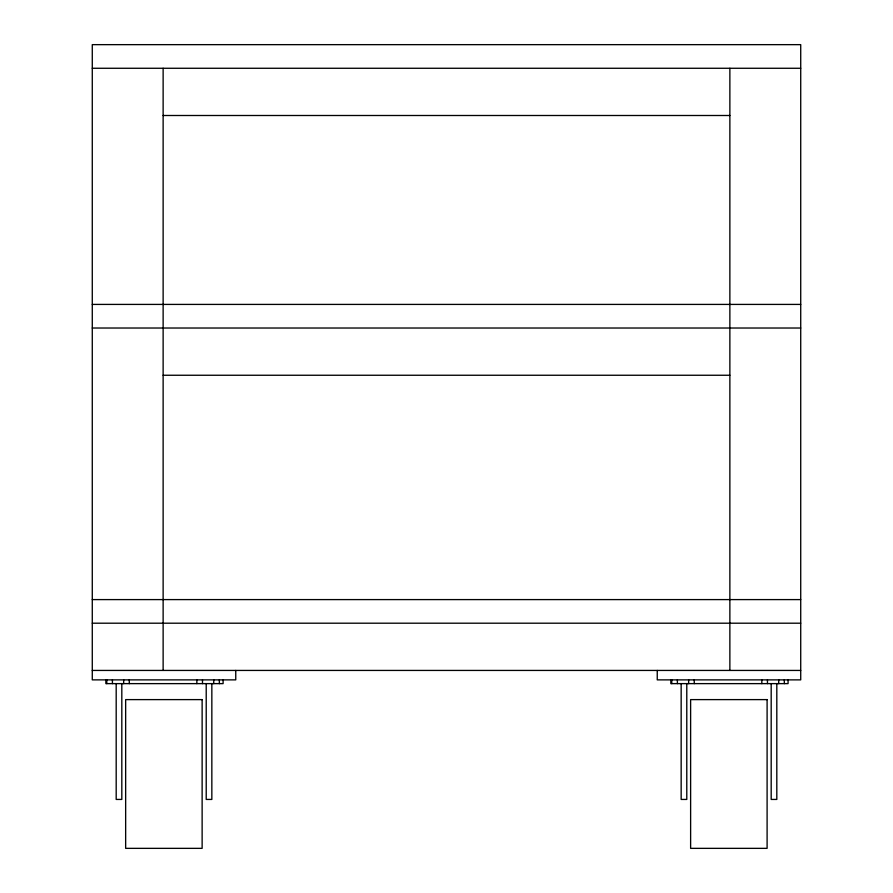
<?xml version="1.0" encoding="UTF-8"?>
<svg xmlns="http://www.w3.org/2000/svg" width="893" height="893" viewBox="0 0 893 893"><rect width="100%" height="100%" fill="white"/><g stroke="black" fill="none" stroke-linecap="round" stroke-linejoin="round"><path stroke-width="1.34" d="M92.28 68.27L800.72 68.27M163.129 115.498L729.871 115.498M92.28 304.413L800.72 304.413M92.28 328.021L800.72 328.021M163.129 375.25L729.871 375.25M92.28 599.594L800.72 599.594M92.28 623.202L800.72 623.202M92.28 670.431L800.72 670.431M788.072 679.874L788.072 683.625L670.833 683.625L670.833 679.874M784.322 679.874L784.322 683.625M778.707 679.874L778.707 683.625M776.81 684.049L776.81 799.436L771.184 799.436L771.184 684.049M767.455 679.874L767.455 683.625M761.829 679.874L761.829 683.625M729.871 68.27L729.871 670.431M694.252 679.874L694.252 683.625M688.637 679.874L688.637 683.625M686.784 684.049L686.784 799.436L681.158 799.436L681.158 684.049M677.385 679.874L677.385 683.625M671.759 679.874L671.759 683.625M657.248 670.431L657.248 679.874L800.72 679.874L800.72 44.65L92.28 44.65L92.28 679.874L235.752 679.874L235.752 670.431M223.105 679.874L223.105 683.625L105.865 683.625L105.865 679.874M219.354 679.874L219.354 683.625M213.74 679.874L213.74 683.625M211.842 684.049L211.842 799.436L206.216 799.436L206.216 684.049M202.488 679.874L202.488 683.625M196.862 679.874L196.862 683.625M163.129 68.27L163.129 670.431M129.284 679.874L129.284 683.625M123.669 679.874L123.669 683.625M121.816 684.049L121.816 799.436L116.19 799.436L116.19 684.049M112.418 679.874L112.418 683.625M106.792 679.874L106.792 683.625M202.131 699.61L125.656 699.61L125.656 848.35L202.131 848.35L202.131 699.61M767.098 699.61L690.624 699.61L690.624 848.35L767.098 848.35L767.098 699.61"/></g></svg>
